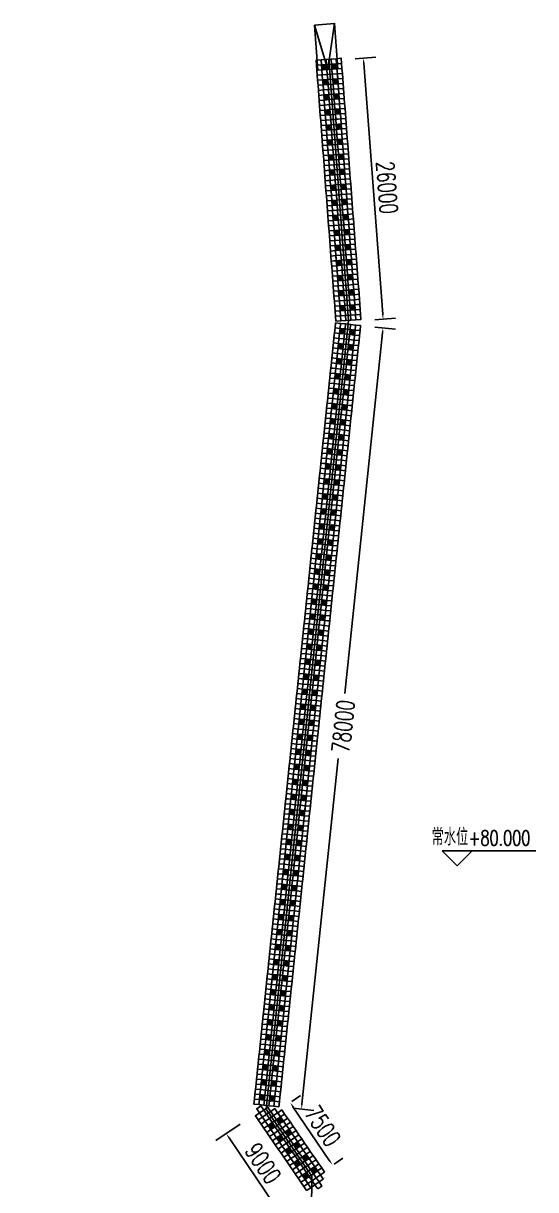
# Model space of a CAD drawing. Extents: x 833816 to 4746262, y -3629782 to -1973088.
# Drawn here: x 1753325 to 1804220, y -2171051 to -2055228 of the extents above; entities that cross this region are included whole.
import ezdxf

# ---------------------------------------------------------------- set-up
doc = ezdxf.new("R2010")
doc.units = 0
doc.header["$LTSCALE"] = 1000
doc.header["$MEASUREMENT"] = 0
doc.header["$PDMODE"] = 32
for name, color, linetype in [('DIM_ELEV', 3, 'Continuous'), ('L-TEXT文字标注', 7, 'Continuous'), ('PUB_TEXT', 7, 'Continuous'), ('W-bridge approach引桥', 4, 'Continuous'), ('W-FLOAT_BOWL浮筒', 253, 'Continuous'), ('W-STEEL_FRAME钢架', 3, 'Continuous')]:
    doc.layers.add(name, color=color, linetype=linetype)
doc.styles.add('_TCH_DIM', font='SIMPLEX', dxfattribs={"bigfont": 'GBCBIG'})
doc.styles.add('STANDARD_T3', font='simplex.shx', dxfattribs={"width": 0.7, "bigfont": 'gbcbig.shx'})
doc.dimstyles.new('W&&500', dxfattribs={"dimtxt": 1750, "dimasz": 500, "dimexe": 1250, "dimexo": 1500, "dimgap": 500, "dimtad": 1, "dimdec": 0, "dimzin": 0, "dimdsep": 46, "dimtxsty": 'STANDARD_T3', "dimcen": 0.09, "dimclrd": 1, "dimclre": 1, "dimclrt": 7, "dimazin": 2, "dimtfac": 1, "dimtdec": 0, "dimtix": 1, "dimtmove": 2, "dimatfit": 3, "dimfxl": 100, "dimtolj": 1, "dimtzin": 0, "dimarcsym": 0})

# ---------------------------------------------------------------- blocks, each defined once
blk = doc.blocks.new('浮筒')
at = {"layer": 'W-FLOAT_BOWL浮筒'}
blk.add_lwpolyline([(-230, -268), (268, -230), (230, 268), (-268, 230)], close=True, dxfattribs=at)
blk = doc.blocks.new('空格子')
at = {"layer": 'W-FLOAT_BOWL浮筒'}
h = blk.add_hatch(dxfattribs=at)
h.set_pattern_fill('ANSI31', color=256, scale=50)
h.set_pattern_definition([(45, (0, 0), (-56.127, 56.127), [])])
h.paths.add_polyline_path([(219, 263), (-280, 225), (-242, -274), (256, -236)])
blk.add_lwpolyline([(-242, -274), (256, -236), (219, 263), (-280, 225)], close=True, dxfattribs=at)
blk = doc.blocks.new('YQ1')
blk.add_lwpolyline([(-1000, 4000), (1000, 4000), (1000, -500), (-1000, -500)], close=True)
at = {"layer": 'W-bridge approach引桥'}
blk.add_lwpolyline([(-1000, 4000), (0, -500), (1000, 4019)], dxfattribs=at)
blk = doc.blocks.new('*D620')
at = {"color": 1, "lineweight": -2, "transparency": 16777216}
for p, q in [((1779986, -2162291), (1780868, -2161694)), ((1783754, -2168193), (1780113, -2162809)), ((1784187, -2168504), (1785069, -2167907))]:
    blk.add_line(p, q, dxfattribs=at)
at = {"color": 1, "transparency": 16777216}
for points in [[(1780182, -2162762), (1780044, -2162856), (1779833, -2162395)], [(1783823, -2168147), (1783685, -2168240), (1784034, -2168607)]]:
    blk.add_solid(points, dxfattribs=at)
at = {"layer": 'Defpoints', "color": 0, "transparency": 16777216}
for p in [(1779833, -2162395), (1778743, -2163131), (1782944, -2169344)]:
    blk.add_point(p, dxfattribs=at)
at = {"color": 7, "transparency": 16777216, "insert": (1783072, -2164731), "char_height": 1750, "attachment_point": 5, "rotation": 304.06778, "style": 'STANDARD_T3'}
blk.add_mtext('\\A1;7500', dxfattribs=at)
blk = doc.blocks.new('*D621')
at = {"color": 1, "lineweight": -2, "transparency": 16777216}
for p, q in [((1789006, -2085970), (1785261, -2121794)), ((1788244, -2085387), (1790301, -2085602)), ((1781001, -2162552), (1784587, -2128242)), ((1780135, -2162965), (1782192, -2163180))]:
    blk.add_line(p, q, dxfattribs=at)
at = {"color": 1, "transparency": 16777216}
for points in [[(1788923, -2085961), (1789089, -2085978), (1789058, -2085472)], [(1780918, -2162544), (1781084, -2162561), (1780949, -2163050)]]:
    blk.add_solid(points, dxfattribs=at)
at = {"layer": 'Defpoints', "color": 0, "transparency": 16777216}
for p in [(1786752, -2085231), (1789058, -2085472), (1778643, -2162809)]:
    blk.add_point(p, dxfattribs=at)
at = {"color": 7, "transparency": 16777216, "insert": (1785104, -2125036), "char_height": 1750, "attachment_point": 5, "rotation": 84.03262, "style": 'STANDARD_T3'}
blk.add_mtext('\\A1;78000', dxfattribs=at)
blk = doc.blocks.new('*D622')
at = {"color": 1, "lineweight": -2, "transparency": 16777216}
for p, q in [((1786292, -2058743), (1788349, -2058588)), ((1789027, -2084109), (1787140, -2059181)), ((1788254, -2084669), (1790311, -2084514))]:
    blk.add_line(p, q, dxfattribs=at)
at = {"color": 1, "transparency": 16777216}
for points in [[(1787224, -2059174), (1787057, -2059187), (1787103, -2058682)], [(1789110, -2084103), (1788944, -2084116), (1789065, -2084608)]]:
    blk.add_solid(points, dxfattribs=at)
at = {"layer": 'Defpoints', "color": 0, "transparency": 16777216}
for p in [(1784796, -2058857), (1787103, -2058682), (1786758, -2084783)]:
    blk.add_point(p, dxfattribs=at)
at = {"color": 7, "transparency": 16777216, "insert": (1789455, -2071541), "char_height": 1750, "attachment_point": 5, "rotation": 274.32759, "style": 'STANDARD_T3'}
blk.add_mtext('\\A1;26000', dxfattribs=at)
blk = doc.blocks.new('*D625')
at = {"color": 1, "lineweight": -2, "transparency": 16777216}
for p, q in [((1774869, -2164544), (1772449, -2166181)), ((1778246, -2172522), (1773764, -2165895)), ((1779911, -2171999), (1777490, -2173636))]:
    blk.add_line(p, q, dxfattribs=at)
at = {"color": 1, "transparency": 16777216}
for points in [[(1773833, -2165848), (1773695, -2165941), (1773484, -2165480)], [(1778315, -2172475), (1778177, -2172568), (1778526, -2172936)]]:
    blk.add_solid(points, dxfattribs=at)
at = {"layer": 'Defpoints', "color": 0, "transparency": 16777216}
for p in [(1776112, -2163704), (1773484, -2165480), (1781154, -2171159)]:
    blk.add_point(p, dxfattribs=at)
at = {"color": 7, "transparency": 16777216, "insert": (1777144, -2168438), "char_height": 1750, "attachment_point": 5, "rotation": 304.06778, "style": 'STANDARD_T3'}
blk.add_mtext('\\A1;9000', dxfattribs=at)
blk = doc.blocks.new('辅助定位中线')
at = {"layer": 'L-TEXT文字标注', "color": 1}
blk.add_lwpolyline([(16067, 266853), (18031, 240899), (9846, 162598), (14411, 155950), (13942, 107197), (10059, 103500), (10059, 65011), (-1006, 38443), (1015, 17508), (-14265, 6787)], dxfattribs=at)

msp = doc.modelspace()

# ---------------------------------------------------------------- linework, layer by layer
at = {"layer": 'DIM_ELEV'}
for p, q in [((1796419.8, -2138897.7), (1794919.8, -2137397.7)), ((1794919.8, -2137397.7), (1804219.8, -2137397.7)), ((1796419.8, -2138897.7), (1797919.8, -2137397.7))]:
    msp.add_line(p, q, dxfattribs=at)
at = {"layer": 'W-STEEL_FRAME钢架', "color": 3, "const_width": 1}
msp.add_lwpolyline([(1780287.2, -2217912.5), (1780747.1, -2170061.2), (1776145.9, -2163369.4), (1784365.4, -2084734.2), (1782409.8, -2058891.3), (1784903.9, -2058719.3), (1786875.3, -2084770.9), (1778727.1, -2162723.5), (1783248.1, -2169307.9), (1783032.6, -2192033.6)], dxfattribs=at)

# ---------------------------------------------------------------- block references
for name, p, rotation in [('YQ1', (1783539.3, -2059310.4), 4.327587688329664), ('空格子', (1783226.5, -2059577), 359.9999999993528), ('空格子', (1784223.7, -2059501.5), 359.9999999993528), ('空格子', (1783339.7, -2061072.7), 359.9999999993528), ('空格子', (1784336.8, -2060997.2), 359.9999999993528), ('空格子', (1783452.9, -2062568.4), 359.9999999993528), ('空格子', (1784450, -2062492.9), 359.9999999993528), ('空格子', (1783566.1, -2064064.1), 359.9999999993528), ('空格子', (1784563.2, -2063988.7), 359.9999999993528), ('空格子', (1783679.3, -2065559.9), 359.9999999993528), ('空格子', (1784676.4, -2065484.4), 359.9999999993528), ('空格子', (1783792.5, -2067055.6), 359.9999999993528), ('空格子', (1784789.6, -2066980.1), 359.9999999993528), ('空格子', (1783905.6, -2068551.3), 359.9999999993528), ('空格子', (1784902.8, -2068475.8), 359.9999999993528), ('空格子', (1785016, -2069971.6), 359.9999999993528), ('空格子', (1784018.8, -2070047), 359.9999999993528), ('空格子', (1784132, -2071542.7), 359.9999999993528), ('空格子', (1785129.2, -2071467.3), 359.9999999993528), ('空格子', (1784245.2, -2073038.5), 359.9999999993528), ('空格子', (1785242.4, -2072963), 359.9999999993528), ('空格子', (1784358.4, -2074534.2), 359.9999999993528), ('空格子', (1785355.5, -2074458.7), 359.9999999993528), ('空格子', (1784471.6, -2076029.9), 359.9999999993528), ('空格子', (1785468.7, -2075954.5), 359.9999999993528), ('空格子', (1784584.8, -2077525.6), 359.9999999993528), ('空格子', (1785581.9, -2077450.2), 359.9999999993528), ('空格子', (1784698, -2079021.4), 359.9999999993528), ('空格子', (1785695.1, -2078945.9), 359.9999999993528), ('空格子', (1785808.3, -2080441.6), 359.9999999993528), ('空格子', (1784811.1, -2080517.1), 359.9999999993528), ('空格子', (1784924.3, -2082012.8), 359.9999999993528), ('空格子', (1785921.5, -2081937.3), 359.9999999993528), ('空格子', (1785037.5, -2083508.5), 359.9999999993528), ('空格子', (1786034.7, -2083433.1), 359.9999999993528), ('空格子', (1785020.6, -2085799.7), 349.7055641616012), ('空格子', (1786015.1, -2085903.6), 349.7055641616012), ('空格子', (1784864.6, -2087291.6), 349.7055641616012), ('空格子', (1785859.2, -2087395.5), 349.7055641616012), ('空格子', (1784708.7, -2088783.4), 349.7055641616012), ('空格子', (1785703.3, -2088887.4), 349.7055641616012), ('空格子', (1784552.7, -2090275.3), 349.7055641616012), ('空格子', (1785547.3, -2090379.3), 349.7055641616012), ('空格子', (1784396.8, -2091767.2), 349.7055641616012), ('空格子', (1785391.4, -2091871.1), 349.7055641616012), ('空格子', (1784240.8, -2093259), 349.7055641616012), ('空格子', (1785235.4, -2093363), 349.7055641616012), ('空格子', (1784084.9, -2094750.9), 349.7055641616012), ('空格子', (1785079.5, -2094854.9), 349.7055641616012), ('空格子', (1783929, -2096242.8), 349.7055641616012), ('空格子', (1784923.5, -2096346.7), 349.7055641616012), ('空格子', (1783773, -2097734.7), 349.7055641616012), ('空格子', (1784767.6, -2097838.6), 349.7055641616012), ('空格子', (1783617.1, -2099226.5), 349.7055641616012), ('空格子', (1784611.6, -2099330.5), 349.7055641616012), ('空格子', (1783461.1, -2100718.4), 349.7055641616012), ('空格子', (1784455.7, -2100822.4), 349.7055641616012), ('空格子', (1783305.2, -2102210.3), 349.7055641616012), ('空格子', (1784299.8, -2102314.2), 349.7055641616012), ('空格子', (1783149.2, -2103702.1), 349.7055641616012), ('空格子', (1784143.8, -2103806.1), 349.7055641616012), ('空格子', (1782993.3, -2105194), 349.7055641616012), ('空格子', (1783987.9, -2105298), 349.7055641616012), ('空格子', (1782837.3, -2106685.9), 349.7055641616012), ('空格子', (1783831.9, -2106789.9), 349.7055641616012), ('空格子', (1782681.4, -2108177.8), 349.7055641616012), ('空格子', (1783676, -2108281.7), 349.7055641616012), ('空格子', (1782525.5, -2109669.6), 349.7055641616012), ('空格子', (1783520, -2109773.6), 349.7055641616012), ('空格子', (1782369.5, -2111161.5), 349.7055641616012), ('空格子', (1783364.1, -2111265.5), 349.7055641616012), ('空格子', (1782213.6, -2112653.4), 349.7055641616012), ('空格子', (1783208.2, -2112757.3), 349.7055641616012), ('空格子', (1782057.6, -2114145.2), 349.7055641616012), ('空格子', (1783052.2, -2114249.2), 349.7055641616012), ('空格子', (1781901.7, -2115637.1), 349.7055641616012), ('空格子', (1782896.3, -2115741.1), 349.7055641616012), ('空格子', (1781745.8, -2117129), 349.7055641616012), ('空格子', (1782740.4, -2117233), 349.7055641616012), ('空格子', (1781589.8, -2118620.9), 349.7055641616012), ('空格子', (1782584.4, -2118724.8), 349.7055641616012), ('空格子', (1781433.9, -2120112.7), 349.7055641616012), ('空格子', (1782428.5, -2120216.7), 349.7055641616012), ('空格子', (1781278, -2121604.6), 349.7055641616012), ('空格子', (1782272.6, -2121708.6), 349.7055641616012), ('空格子', (1781122.1, -2123096.5), 349.7055641616012), ('空格子', (1782116.6, -2123200.5), 349.7055641616012), ('空格子', (1780966.1, -2124588.4), 349.7055641616012), ('空格子', (1781960.7, -2124692.3), 349.7055641616012), ('空格子', (1780810.2, -2126080.2), 349.7055641616012), ('空格子', (1781804.8, -2126184.2), 349.7055641616012), ('空格子', (1780654.3, -2127572.1), 349.7055641616012), ('空格子', (1781648.8, -2127676.1), 349.7055641616012), ('空格子', (1780498.3, -2129064), 349.7055641616012), ('空格子', (1781492.9, -2129167.9), 349.7055641616012), ('空格子', (1780342.4, -2130555.9), 349.7055641616012), ('空格子', (1781337, -2130659.8), 349.7055641616012), ('空格子', (1780186.5, -2132047.7), 349.7055641616012), ('空格子', (1781181.1, -2132151.7), 349.7055641616012), ('空格子', (1780030.5, -2133539.6), 349.7055641616012), ('空格子', (1781025.1, -2133643.6), 349.7055641616012), ('空格子', (1779874.6, -2135031.5), 349.7055641616012), ('空格子', (1780869.2, -2135135.4), 349.7055641616012), ('空格子', (1779718.7, -2136523.3), 349.7055641616012), ('空格子', (1780713.3, -2136627.3), 349.7055641616012), ('空格子', (1779562.8, -2138015.2), 349.7055641616012), ('空格子', (1780557.3, -2138119.2), 349.7055641616012), ('空格子', (1779406.8, -2139507.1), 349.7055641616012), ('空格子', (1780401.4, -2139611.1), 349.7055641616012), ('空格子', (1779250.9, -2140999), 349.7055641616012), ('空格子', (1780245.5, -2141102.9), 349.7055641616012), ('空格子', (1779095, -2142490.8), 349.7055641616012), ('空格子', (1780089.6, -2142594.8), 349.7055641616012), ('空格子', (1778939, -2143982.7), 349.7055641616012), ('空格子', (1779933.6, -2144086.7), 349.7055641616012), ('空格子', (1778783.1, -2145474.6), 349.7055641616012), ('空格子', (1779777.7, -2145578.6), 349.7055641616012), ('空格子', (1778627.2, -2146966.5), 349.7055641616012), ('空格子', (1779621.8, -2147070.4), 349.7055641616012), ('空格子', (1778471.3, -2148458.3), 349.7055641616012), ('空格子', (1779465.8, -2148562.3), 349.7055641616012), ('空格子', (1778315.3, -2149950.2), 349.7055641616012), ('空格子', (1779309.9, -2150054.2), 349.7055641616012), ('空格子', (1778159.4, -2151442.1), 349.7055641616012), ('空格子', (1779154, -2151546), 349.7055641616012), ('空格子', (1778003.5, -2152934), 349.7055641616012), ('空格子', (1778998, -2153037.9), 349.7055641616012), ('空格子', (1777847.5, -2154425.8), 349.7055641616012), ('空格子', (1778842.1, -2154529.8), 349.7055641616012), ('空格子', (1777691.6, -2155917.7), 349.7055641616012), ('空格子', (1778686.2, -2156021.7), 349.7055641616012), ('空格子', (1777535.7, -2157409.6), 349.7055641616012), ('空格子', (1778530.2, -2157513.5), 349.7055641616012), ('空格子', (1777379.7, -2158901.4), 349.7055641616012), ('空格子', (1778374.3, -2159005.4), 349.7055641616012), ('空格子', (1777223.8, -2160393.3), 349.7055641616012), ('空格子', (1778218.4, -2160497.3), 349.7055641616012), ('空格子', (1777067.8, -2161885.2), 349.7055641616012), ('空格子', (1778062.4, -2161989.2), 349.7055641616012), ('空格子', (1777992.1, -2164723.1), 30.14712285020061), ('空格子', (1778816.4, -2164157.1), 30.14712285020061), ('空格子', (1778841.1, -2165959.7), 30.14712285020061), ('空格子', (1779665.5, -2165393.6), 30.14712285020061), ('空格子', (1779690.2, -2167196.2), 30.14712285020061), ('空格子', (1780514.6, -2166630.2), 30.14712285020061), ('空格子', (1780539.3, -2168432.8), 30.14712285020061), ('空格子', (1781363.6, -2167866.8), 30.14712285020061), ('空格子', (1781388.3, -2169669.4), 30.14712285020061), ('空格子', (1782212.7, -2169103.3), 30.14712285020061)]:
    msp.add_blockref(name, p, dxfattribs=dict(rotation=rotation))
at = {"layer": 'L-TEXT文字标注'}
msp.add_blockref('辅助定位中线', (1767589.9, -2325649.7), dxfattribs=at)
at = {"layer": 'W-FLOAT_BOWL浮筒'}
for p, rotation in [((1782678.4, -2059121.7), 359.9999999993528), ((1783177, -2059084), 359.9999999993528), ((1783675.5, -2059046.3), 359.9999999993528), ((1784174.1, -2059008.5), 359.9999999993528), ((1784672.7, -2058970.8), 359.9999999993528), ((1784710.4, -2059469.4), 359.9999999993528), ((1782716.1, -2059620.3), 359.9999999993528), ((1782753.8, -2060118.9), 359.9999999993528), ((1782791.6, -2060617.4), 359.9999999993528), ((1783252.4, -2060081.1), 359.9999999993528), ((1783290.1, -2060579.7), 359.9999999993528), ((1783751, -2060043.4), 359.9999999993528), ((1783788.7, -2060542), 359.9999999993528), ((1784249.6, -2060005.7), 359.9999999993528), ((1784287.3, -2060504.2), 359.9999999993528), ((1784748.1, -2059967.9), 359.9999999993528), ((1784785.9, -2060466.5), 359.9999999993528), ((1782829.3, -2061116), 359.9999999993528), ((1782867, -2061614.6), 359.9999999993528), ((1783365.6, -2061576.9), 359.9999999993528), ((1783864.2, -2061539.1), 359.9999999993528), ((1784362.7, -2061501.4), 359.9999999993528), ((1784823.6, -2060965.1), 359.9999999993528), ((1784861.3, -2061463.7), 359.9999999993528), ((1782904.8, -2062113.2), 359.9999999993528), ((1782942.5, -2062611.7), 359.9999999993528), ((1783403.3, -2062075.4), 359.9999999993528), ((1783478.8, -2063072.6), 359.9999999993528), ((1783901.9, -2062037.7), 359.9999999993528), ((1783977.4, -2063034.8), 359.9999999993528), ((1784400.5, -2062000), 359.9999999993528), ((1784475.9, -2062997.1), 359.9999999993528), ((1784899.1, -2061962.2), 359.9999999993528), ((1784936.8, -2062460.8), 359.9999999993528), ((1784974.5, -2062959.4), 359.9999999993528), ((1782980.2, -2063110.3), 359.9999999993528), ((1783017.9, -2063608.9), 359.9999999993528), ((1783055.7, -2064107.5), 359.9999999993528), ((1783516.5, -2063571.1), 359.9999999993528), ((1784015.1, -2063533.4), 359.9999999993528), ((1784513.7, -2063495.7), 359.9999999993528), ((1785012.2, -2063458), 359.9999999993528), ((1785050, -2063956.5), 359.9999999993528), ((1783093.4, -2064606), 359.9999999993528), ((1783131.1, -2065104.6), 359.9999999993528), ((1783592, -2064568.3), 359.9999999993528), ((1783629.7, -2065066.9), 359.9999999993528), ((1784090.6, -2064530.6), 359.9999999993528), ((1784128.3, -2065029.1), 359.9999999993528), ((1784589.1, -2064492.8), 359.9999999993528), ((1784626.9, -2064991.4), 359.9999999993528), ((1785087.7, -2064455.1), 359.9999999993528), ((1785125.4, -2064953.7), 359.9999999993528), ((1783168.9, -2065603.2), 359.9999999993528), ((1783206.6, -2066101.8), 359.9999999993528), ((1783705.2, -2066064), 359.9999999993528), ((1784203.7, -2066026.3), 359.9999999993528), ((1784241.5, -2066524.9), 359.9999999993528), ((1784702.3, -2065988.6), 359.9999999993528), ((1784740, -2066487.1), 359.9999999993528), ((1785163.2, -2065452.3), 359.9999999993528), ((1785200.9, -2065950.8), 359.9999999993528), ((1785238.6, -2066449.4), 359.9999999993528), ((1783244.3, -2066600.3), 359.9999999993528), ((1783282, -2067098.9), 359.9999999993528), ((1783319.8, -2067597.5), 359.9999999993528), ((1783742.9, -2066562.6), 359.9999999993528), ((1783818.4, -2067559.7), 359.9999999993528), ((1784316.9, -2067522), 359.9999999993528), ((1784815.5, -2067484.3), 359.9999999993528), ((1785276.3, -2066948), 359.9999999993528), ((1785314.1, -2067446.6), 359.9999999993528), ((1783357.5, -2068096), 359.9999999993528), ((1783395.2, -2068594.6), 359.9999999993528), ((1783856.1, -2068058.3), 359.9999999993528), ((1784354.7, -2068020.6), 359.9999999993528), ((1784853.2, -2067982.9), 359.9999999993528), ((1785351.8, -2067945.1), 359.9999999993528), ((1785389.5, -2068443.7), 359.9999999993528), ((1783433, -2069093.2), 359.9999999993528), ((1783470.7, -2069591.8), 359.9999999993528), ((1783931.5, -2069055.5), 359.9999999993528), ((1783969.3, -2069554), 359.9999999993528), ((1784430.1, -2069017.7), 359.9999999993528), ((1784467.8, -2069516.3), 359.9999999993528), ((1784928.7, -2068980), 359.9999999993528), ((1784966.4, -2069478.6), 359.9999999993528), ((1785427.3, -2068942.3), 359.9999999993528), ((1785465, -2069440.9), 359.9999999993528), ((1785502.7, -2069939.4), 359.9999999993528), ((1783508.4, -2070090.3), 359.9999999993528), ((1783546.2, -2070588.9), 359.9999999993528), ((1783583.9, -2071087.5), 359.9999999993528), ((1784044.7, -2070551.2), 359.9999999993528), ((1784082.5, -2071049.8), 359.9999999993528), ((1784543.3, -2070513.5), 359.9999999993528), ((1784581, -2071012), 359.9999999993528), ((1785041.9, -2070475.7), 359.9999999993528), ((1785079.6, -2070974.3), 359.9999999993528), ((1785540.5, -2070438), 359.9999999993528), ((1785578.2, -2070936.6), 359.9999999993528), ((1783621.6, -2071586.1), 359.9999999993528), ((1783659.3, -2072084.6), 359.9999999993528), ((1784157.9, -2072046.9), 359.9999999993528), ((1784656.5, -2072009.2), 359.9999999993528), ((1785155.1, -2071971.5), 359.9999999993528), ((1785615.9, -2071435.2), 359.9999999993528), ((1785653.6, -2071933.7), 359.9999999993528), ((1783697.1, -2072583.2), 359.9999999993528), ((1783734.8, -2073081.8), 359.9999999993528), ((1784195.6, -2072545.5), 359.9999999993528), ((1784694.2, -2072507.8), 359.9999999993528), ((1785192.8, -2072470), 359.9999999993528), ((1785268.3, -2073467.2), 359.9999999993528), ((1785691.4, -2072432.3), 359.9999999993528), ((1785729.1, -2072930.9), 359.9999999993528), ((1785766.8, -2073429.5), 359.9999999993528), ((1783772.5, -2073580.4), 359.9999999993528), ((1783810.3, -2074078.9), 359.9999999993528), ((1783848, -2074577.5), 359.9999999993528), ((1784271.1, -2073542.6), 359.9999999993528), ((1784308.8, -2074041.2), 359.9999999993528), ((1784769.7, -2073504.9), 359.9999999993528), ((1784807.4, -2074003.5), 359.9999999993528), ((1785306, -2073965.8), 359.9999999993528), ((1785804.6, -2073928), 359.9999999993528), ((1785842.3, -2074426.6), 359.9999999993528), ((1783885.7, -2075076.1), 359.9999999993528), ((1783923.5, -2075574.7), 359.9999999993528), ((1784384.3, -2075038.4), 359.9999999993528), ((1784422, -2075536.9), 359.9999999993528), ((1784882.9, -2075000.6), 359.9999999993528), ((1784920.6, -2075499.2), 359.9999999993528), ((1785381.4, -2074962.9), 359.9999999993528), ((1785419.2, -2075461.5), 359.9999999993528), ((1785880, -2074925.2), 359.9999999993528), ((1785917.7, -2075423.7), 359.9999999993528), ((1783961.2, -2076073.2), 359.9999999993528), ((1783998.9, -2076571.8), 359.9999999993528), ((1784497.5, -2076534.1), 359.9999999993528), ((1784996.1, -2076496.4), 359.9999999993528), ((1785494.6, -2076458.6), 359.9999999993528), ((1785532.4, -2076957.2), 359.9999999993528), ((1785955.5, -2075922.3), 359.9999999993528), ((1785993.2, -2076420.9), 359.9999999993528), ((1786030.9, -2076919.5), 359.9999999993528), ((1784036.6, -2077070.4), 359.9999999993528), ((1784074.4, -2077569), 359.9999999993528), ((1784112.1, -2078067.5), 359.9999999993528), ((1784535.2, -2077032.7), 359.9999999993528), ((1784610.7, -2078029.8), 359.9999999993528), ((1785033.8, -2076994.9), 359.9999999993528), ((1785109.2, -2077992.1), 359.9999999993528), ((1785607.8, -2077954.4), 359.9999999993528), ((1786068.7, -2077418), 359.9999999993528), ((1786106.4, -2077916.6), 359.9999999993528), ((1784149.8, -2078566.1), 359.9999999993528), ((1784187.6, -2079064.7), 359.9999999993528), ((1784648.4, -2078528.4), 359.9999999993528), ((1785147, -2078490.7), 359.9999999993528), ((1785645.6, -2078452.9), 359.9999999993528), ((1786144.1, -2078415.2), 359.9999999993528), ((1786181.9, -2078913.8), 359.9999999993528), ((1784225.3, -2079563.3), 359.9999999993528), ((1784263, -2080061.8), 359.9999999993528), ((1784723.9, -2079525.5), 359.9999999993528), ((1784761.6, -2080024.1), 359.9999999993528), ((1785222.4, -2079487.8), 359.9999999993528), ((1785260.2, -2079986.4), 359.9999999993528), ((1785721, -2079450.1), 359.9999999993528), ((1785758.7, -2079948.6), 359.9999999993528), ((1786219.6, -2079412.3), 359.9999999993528), ((1786257.3, -2079910.9), 359.9999999993528), ((1786295, -2080409.5), 359.9999999993528), ((1784300.7, -2080560.4), 359.9999999993528), ((1784338.5, -2081059), 359.9999999993528), ((1784376.2, -2081557.6), 359.9999999993528), ((1784837, -2081021.3), 359.9999999993528), ((1784874.8, -2081519.8), 359.9999999993528), ((1785335.6, -2080983.5), 359.9999999993528), ((1785373.4, -2081482.1), 359.9999999993528), ((1785834.2, -2080945.8), 359.9999999993528), ((1785871.9, -2081444.4), 359.9999999993528), ((1786332.8, -2080908.1), 359.9999999993528), ((1786370.5, -2081406.6), 359.9999999993528), ((1784413.9, -2082056.1), 359.9999999993528), ((1784451.7, -2082554.7), 359.9999999993528), ((1784950.2, -2082517), 359.9999999993528), ((1785448.8, -2082479.2), 359.9999999993528), ((1785947.4, -2082441.5), 359.9999999993528), ((1786408.2, -2081905.2), 359.9999999993528), ((1786446, -2082403.8), 359.9999999993528), ((1784489.4, -2083053.3), 359.9999999993528), ((1784527.1, -2083551.9), 359.9999999993528), ((1784988, -2083015.6), 359.9999999993528), ((1785486.5, -2082977.8), 359.9999999993528), ((1785985.1, -2082940.1), 359.9999999993528), ((1786483.7, -2082902.4), 359.9999999993528), ((1786521.4, -2083400.9), 359.9999999993528), ((1786559.1, -2083899.5), 359.9999999993528), ((1784564.9, -2084050.4), 359.9999999993528), ((1784602.6, -2084549), 359.9999999993528), ((1785063.4, -2084012.7), 359.9999999993528), ((1785101.2, -2084511.3), 359.9999999993528), ((1785562, -2083975), 359.9999999993528), ((1785599.7, -2084473.5), 359.9999999993528), ((1786060.6, -2083937.2), 359.9999999993528), ((1786098.3, -2084435.8), 359.9999999993528), ((1786596.9, -2084398.1), 359.9999999993528), ((1784458.6, -2086248.4), 349.7050315343245), ((1784510.6, -2085751.1), 349.7050315343245), ((1784562.6, -2085253.8), 349.7050315343245), ((1785059.9, -2085305.8), 349.7050315343245), ((1785557.2, -2085357.8), 349.7050315343245), ((1786054.5, -2085409.8), 349.7050315343245), ((1786499.8, -2085959), 349.7050315343245), ((1786551.8, -2085461.7), 349.7050315343245), ((1784354.7, -2087243), 349.7050315343245), ((1784406.7, -2086745.7), 349.7050315343245), ((1784904, -2086797.7), 349.7050315343245), ((1784955.9, -2086300.4), 349.7050315343245), ((1785401.2, -2086849.6), 349.7050315343245), ((1785453.2, -2086352.4), 349.7050315343245), ((1785898.5, -2086901.6), 349.7050315343245), ((1785950.5, -2086404.3), 349.7050315343245), ((1786395.8, -2086953.6), 349.7050315343245), ((1786447.8, -2086456.3), 349.7050315343245), ((1784250.7, -2088237.6), 349.7050315343245), ((1784302.7, -2087740.3), 349.7050315343245), ((1784748, -2088289.5), 349.7050315343245), ((1784800, -2087792.2), 349.7050315343245), ((1785245.3, -2088341.5), 349.7050315343245), ((1785297.3, -2087844.2), 349.7050315343245), ((1785742.6, -2088393.5), 349.7050315343245), ((1785794.6, -2087896.2), 349.7050315343245), ((1786239.9, -2088445.5), 349.7050315343245), ((1786291.9, -2087948.2), 349.7050315343245), ((1786343.8, -2087450.9), 349.7050315343245), ((1784094.8, -2089729.4), 349.7050315343245), ((1784146.8, -2089232.1), 349.7050315343245), ((1784198.7, -2088734.8), 349.7050315343245), ((1784644.1, -2089284.1), 349.7050315343245), ((1785141.3, -2089336.1), 349.7050315343245), ((1785638.6, -2089388.1), 349.7050315343245), ((1786135.9, -2089440.1), 349.7050315343245), ((1786187.9, -2088942.8), 349.7050315343245), ((1783990.8, -2090724), 349.7050315343245), ((1784042.8, -2090226.7), 349.7050315343245), ((1784488.1, -2090776), 349.7050315343245), ((1784592.1, -2089781.4), 349.7050315343245), ((1784985.4, -2090828), 349.7050315343245), ((1785089.4, -2089833.4), 349.7050315343245), ((1785482.7, -2090879.9), 349.7050315343245), ((1785586.7, -2089885.4), 349.7050315343245), ((1786032, -2090434.6), 349.7050315343245), ((1786083.9, -2089937.4), 349.7050315343245), ((1783886.9, -2091718.6), 349.7050315343245), ((1783938.8, -2091221.3), 349.7050315343245), ((1784436.1, -2091273.3), 349.7050315343245), ((1784933.4, -2091325.3), 349.7050315343245), ((1785430.7, -2091377.2), 349.7050315343245), ((1785876, -2091926.5), 349.7050315343245), ((1785928, -2091429.2), 349.7050315343245), ((1785980, -2090931.9), 349.7050315343245), ((1783730.9, -2093210.5), 349.7050315343245), ((1783782.9, -2092713.2), 349.7050315343245), ((1783834.9, -2092215.9), 349.7050315343245), ((1784280.2, -2092765.1), 349.7050315343245), ((1784332.2, -2092267.9), 349.7050315343245), ((1784777.5, -2092817.1), 349.7050315343245), ((1784829.5, -2092319.8), 349.7050315343245), ((1785274.8, -2092869.1), 349.7050315343245), ((1785326.7, -2092371.8), 349.7050315343245), ((1785772.1, -2092921.1), 349.7050315343245), ((1785824, -2092423.8), 349.7050315343245), ((1783627, -2094205), 349.7050315343245), ((1783678.9, -2093707.8), 349.7050315343245), ((1784124.2, -2094257), 349.7050315343245), ((1784176.2, -2093759.7), 349.7050315343245), ((1784621.5, -2094309), 349.7050315343245), ((1784673.5, -2093811.7), 349.7050315343245), ((1785118.8, -2094361), 349.7050315343245), ((1785170.8, -2093863.7), 349.7050315343245), ((1785668.1, -2093915.7), 349.7050315343245), ((1785720.1, -2093418.4), 349.7050315343245), ((1783523, -2095199.6), 349.7050315343245), ((1783575, -2094702.3), 349.7050315343245), ((1784020.3, -2095251.6), 349.7050315343245), ((1784517.6, -2095303.6), 349.7050315343245), ((1785014.9, -2095355.6), 349.7050315343245), ((1785512.2, -2095407.5), 349.7050315343245), ((1785564.1, -2094910.3), 349.7050315343245), ((1785616.1, -2094413), 349.7050315343245), ((1783367, -2096691.5), 349.7050315343245), ((1783419, -2096194.2), 349.7050315343245), ((1783471, -2095696.9), 349.7050315343245), ((1783968.3, -2095748.9), 349.7050315343245), ((1784465.6, -2095800.9), 349.7050315343245), ((1784962.9, -2095852.9), 349.7050315343245), ((1785408.2, -2096402.1), 349.7050315343245), ((1785460.2, -2095904.8), 349.7050315343245), ((1783263.1, -2097686.1), 349.7050315343245), ((1783315.1, -2097188.8), 349.7050315343245), ((1783812.4, -2097240.8), 349.7050315343245), ((1783864.3, -2096743.5), 349.7050315343245), ((1784309.6, -2097292.7), 349.7050315343245), ((1784361.6, -2096795.5), 349.7050315343245), ((1784806.9, -2097344.7), 349.7050315343245), ((1784858.9, -2096847.4), 349.7050315343245), ((1785304.2, -2097396.7), 349.7050315343245), ((1785356.2, -2096899.4), 349.7050315343245), ((1783159.1, -2098680.7), 349.7050315343245), ((1783211.1, -2098183.4), 349.7050315343245), ((1783656.4, -2098732.6), 349.7050315343245), ((1783708.4, -2098235.3), 349.7050315343245), ((1784153.7, -2098784.6), 349.7050315343245), ((1784205.7, -2098287.3), 349.7050315343245), ((1784651, -2098836.6), 349.7050315343245), ((1784703, -2098339.3), 349.7050315343245), ((1785148.3, -2098888.6), 349.7050315343245), ((1785200.3, -2098391.3), 349.7050315343245), ((1785252.2, -2097894), 349.7050315343245), ((1783003.2, -2100172.5), 349.7050315343245), ((1783055.2, -2099675.2), 349.7050315343245), ((1783107.1, -2099177.9), 349.7050315343245), ((1783552.4, -2099727.2), 349.7050315343245), ((1784049.7, -2099779.2), 349.7050315343245), ((1784547, -2099831.2), 349.7050315343245), ((1785044.3, -2099883.2), 349.7050315343245), ((1785096.3, -2099385.9), 349.7050315343245), ((1782899.2, -2101167.1), 349.7050315343245), ((1782951.2, -2100669.8), 349.7050315343245), ((1783396.5, -2101219.1), 349.7050315343245), ((1783500.5, -2100224.5), 349.7050315343245), ((1783893.8, -2101271.1), 349.7050315343245), ((1783997.8, -2100276.5), 349.7050315343245), ((1784391.1, -2101323.1), 349.7050315343245), ((1784495, -2100328.5), 349.7050315343245), ((1784940.4, -2100877.7), 349.7050315343245), ((1784992.3, -2100380.5), 349.7050315343245), ((1782795.3, -2102161.7), 349.7050315343245), ((1782847.2, -2101664.4), 349.7050315343245), ((1783344.5, -2101716.4), 349.7050315343245), ((1783841.8, -2101768.4), 349.7050315343245), ((1784339.1, -2101820.3), 349.7050315343245), ((1784784.4, -2102369.6), 349.7050315343245), ((1784836.4, -2101872.3), 349.7050315343245), ((1784888.4, -2101375), 349.7050315343245), ((1782639.3, -2103653.6), 349.7050315343245), ((1782691.3, -2103156.3), 349.7050315343245), ((1782743.3, -2102659), 349.7050315343245), ((1783188.6, -2103208.3), 349.7050315343245), ((1783240.6, -2102711), 349.7050315343245), ((1783685.9, -2103260.2), 349.7050315343245), ((1783737.9, -2102762.9), 349.7050315343245), ((1784183.2, -2103312.2), 349.7050315343245), ((1784235.1, -2102814.9), 349.7050315343245), ((1784680.5, -2103364.2), 349.7050315343245), ((1784732.4, -2102866.9), 349.7050315343245), ((1782535.3, -2104648.1), 349.7050315343245), ((1782587.3, -2104150.9), 349.7050315343245), ((1783032.6, -2104700.1), 349.7050315343245), ((1783084.6, -2104202.8), 349.7050315343245), ((1783529.9, -2104752.1), 349.7050315343245), ((1783581.9, -2104254.8), 349.7050315343245), ((1784027.2, -2104804.1), 349.7050315343245), ((1784079.2, -2104306.8), 349.7050315343245), ((1784576.5, -2104358.8), 349.7050315343245), ((1784628.5, -2103861.5), 349.7050315343245), ((1782431.4, -2105642.7), 349.7050315343245), ((1782483.4, -2105145.4), 349.7050315343245), ((1782928.7, -2105694.7), 349.7050315343245), ((1783426, -2105746.7), 349.7050315343245), ((1783923.3, -2105798.7), 349.7050315343245), ((1784420.5, -2105850.7), 349.7050315343245), ((1784472.5, -2105353.4), 349.7050315343245), ((1784524.5, -2104856.1), 349.7050315343245), ((1782327.4, -2106637.3), 349.7050315343245), ((1782379.4, -2106140), 349.7050315343245), ((1782876.7, -2106192), 349.7050315343245), ((1783374, -2106244), 349.7050315343245), ((1783871.3, -2106296), 349.7050315343245), ((1784316.6, -2106845.2), 349.7050315343245), ((1784368.6, -2106347.9), 349.7050315343245), ((1782171.5, -2108129.2), 349.7050315343245), ((1782223.5, -2107631.9), 349.7050315343245), ((1782275.4, -2107134.6), 349.7050315343245), ((1782720.8, -2107683.9), 349.7050315343245), ((1782772.7, -2107186.6), 349.7050315343245), ((1783218, -2107735.8), 349.7050315343245), ((1783270, -2107238.6), 349.7050315343245), ((1783715.3, -2107787.8), 349.7050315343245), ((1783767.3, -2107290.5), 349.7050315343245), ((1784212.6, -2107839.8), 349.7050315343245), ((1784264.6, -2107342.5), 349.7050315343245), ((1782067.5, -2109123.8), 349.7050315343245), ((1782119.5, -2108626.5), 349.7050315343245), ((1782564.8, -2109175.7), 349.7050315343245), ((1782616.8, -2108678.4), 349.7050315343245), ((1783062.1, -2109227.7), 349.7050315343245), ((1783114.1, -2108730.4), 349.7050315343245), ((1783559.4, -2109279.7), 349.7050315343245), ((1783611.4, -2108782.4), 349.7050315343245), ((1784056.7, -2109331.7), 349.7050315343245), ((1784108.7, -2108834.4), 349.7050315343245), ((1784160.6, -2108337.1), 349.7050315343245), ((1781963.6, -2110118.3), 349.7050315343245), ((1782015.5, -2109621.1), 349.7050315343245), ((1782460.8, -2110170.3), 349.7050315343245), ((1782958.1, -2110222.3), 349.7050315343245), ((1783455.4, -2110274.3), 349.7050315343245), ((1783952.7, -2110326.3), 349.7050315343245), ((1784004.7, -2109829), 349.7050315343245), ((1781807.6, -2111610.2), 349.7050315343245), ((1781859.6, -2111112.9), 349.7050315343245), ((1781911.6, -2110615.6), 349.7050315343245), ((1782304.9, -2111662.2), 349.7050315343245), ((1782408.9, -2110667.6), 349.7050315343245), ((1782802.2, -2111714.2), 349.7050315343245), ((1782906.2, -2110719.6), 349.7050315343245), ((1783299.5, -2111766.2), 349.7050315343245), ((1783403.4, -2110771.6), 349.7050315343245), ((1783848.8, -2111320.8), 349.7050315343245), ((1783900.7, -2110823.6), 349.7050315343245), ((1781703.6, -2112604.8), 349.7050315343245), ((1781755.6, -2112107.5), 349.7050315343245), ((1782252.9, -2112159.5), 349.7050315343245), ((1782750.2, -2112211.5), 349.7050315343245), ((1783247.5, -2112263.4), 349.7050315343245), ((1783692.8, -2112812.7), 349.7050315343245), ((1783744.8, -2112315.4), 349.7050315343245), ((1783796.8, -2111818.1), 349.7050315343245), ((1781599.7, -2113599.4), 349.7050315343245), ((1781651.7, -2113102.1), 349.7050315343245), ((1782097, -2113651.4), 349.7050315343245), ((1782149, -2113154.1), 349.7050315343245), ((1782594.3, -2113703.3), 349.7050315343245), ((1782646.3, -2113206), 349.7050315343245), ((1783091.6, -2113755.3), 349.7050315343245), ((1783143.5, -2113258), 349.7050315343245), ((1783588.8, -2113807.3), 349.7050315343245), ((1783640.8, -2113310), 349.7050315343245), ((1781443.7, -2115091.2), 349.7050315343245), ((1781495.7, -2114594), 349.7050315343245), ((1781547.7, -2114096.7), 349.7050315343245), ((1781941, -2115143.2), 349.7050315343245), ((1781993, -2114645.9), 349.7050315343245), ((1782438.3, -2115195.2), 349.7050315343245), ((1782490.3, -2114697.9), 349.7050315343245), ((1782987.6, -2114749.9), 349.7050315343245), ((1783484.9, -2114801.9), 349.7050315343245), ((1783536.9, -2114304.6), 349.7050315343245), ((1781339.8, -2116085.8), 349.7050315343245), ((1781391.8, -2115588.5), 349.7050315343245), ((1781837.1, -2116137.8), 349.7050315343245), ((1782334.4, -2116189.8), 349.7050315343245), ((1782831.7, -2116241.8), 349.7050315343245), ((1782935.6, -2115247.2), 349.7050315343245), ((1783328.9, -2116293.8), 349.7050315343245), ((1783380.9, -2115796.5), 349.7050315343245), ((1783432.9, -2115299.2), 349.7050315343245), ((1781235.8, -2117080.4), 349.7050315343245), ((1781287.8, -2116583.1), 349.7050315343245), ((1781785.1, -2116635.1), 349.7050315343245), ((1782282.4, -2116687.1), 349.7050315343245), ((1782779.7, -2116739.1), 349.7050315343245), ((1783225, -2117288.3), 349.7050315343245), ((1783277, -2116791), 349.7050315343245), ((1781079.9, -2118572.3), 349.7050315343245), ((1781131.9, -2118075), 349.7050315343245), ((1781183.8, -2117577.7), 349.7050315343245), ((1781629.2, -2118127), 349.7050315343245), ((1781681.2, -2117629.7), 349.7050315343245), ((1782126.5, -2118179), 349.7050315343245), ((1782178.4, -2117681.7), 349.7050315343245), ((1782623.8, -2118230.9), 349.7050315343245), ((1782675.7, -2117733.6), 349.7050315343245), ((1783121, -2118282.9), 349.7050315343245), ((1783173, -2117785.6), 349.7050315343245), ((1780975.9, -2119566.9), 349.7050315343245), ((1781027.9, -2119069.6), 349.7050315343245), ((1781473.3, -2119618.8), 349.7050315343245), ((1781525.2, -2119121.6), 349.7050315343245), ((1781970.6, -2119670.8), 349.7050315343245), ((1782022.5, -2119173.5), 349.7050315343245), ((1782467.8, -2119722.8), 349.7050315343245), ((1782519.8, -2119225.5), 349.7050315343245), ((1782965.1, -2119774.8), 349.7050315343245), ((1783017.1, -2119277.5), 349.7050315343245), ((1783069, -2118780.2), 349.7050315343245), ((1780872, -2120561.4), 349.7050315343245), ((1780923.9, -2120064.2), 349.7050315343245), ((1781369.3, -2120613.4), 349.7050315343245), ((1781866.6, -2120665.4), 349.7050315343245), ((1782363.9, -2120717.4), 349.7050315343245), ((1782861.1, -2120769.4), 349.7050315343245), ((1782913.1, -2120272.1), 349.7050315343245), ((1780716, -2122053.3), 349.7050315343245), ((1780768, -2121556), 349.7050315343245), ((1780820, -2121058.7), 349.7050315343245), ((1781213.4, -2122105.3), 349.7050315343245), ((1781317.3, -2121110.7), 349.7050315343245), ((1781710.7, -2122157.3), 349.7050315343245), ((1781814.6, -2121162.7), 349.7050315343245), ((1782311.9, -2121214.7), 349.7050315343245), ((1782757.2, -2121764), 349.7050315343245), ((1782809.1, -2121266.7), 349.7050315343245), ((1780612, -2123047.9), 349.7050315343245), ((1780664, -2122550.6), 349.7050315343245), ((1781161.4, -2122602.6), 349.7050315343245), ((1781658.7, -2122654.6), 349.7050315343245), ((1782156, -2122706.6), 349.7050315343245), ((1782207.9, -2122209.3), 349.7050315343245), ((1782601.2, -2123255.8), 349.7050315343245), ((1782653.2, -2122758.5), 349.7050315343245), ((1782705.2, -2122261.2), 349.7050315343245), ((1780508.1, -2124042.5), 349.7050315343245), ((1780560.1, -2123545.2), 349.7050315343245), ((1781005.5, -2124094.5), 349.7050315343245), ((1781057.4, -2123597.2), 349.7050315343245), ((1781502.8, -2124146.4), 349.7050315343245), ((1781554.7, -2123649.2), 349.7050315343245), ((1782000.1, -2124198.4), 349.7050315343245), ((1782052, -2123701.1), 349.7050315343245), ((1782497.2, -2124250.4), 349.7050315343245), ((1782549.2, -2123753.1), 349.7050315343245), ((1780352.1, -2125534.4), 349.7050315343245), ((1780404.1, -2125037.1), 349.7050315343245), ((1780456.1, -2124539.8), 349.7050315343245), ((1780849.5, -2125586.3), 349.7050315343245), ((1780901.5, -2125089), 349.7050315343245), ((1781346.8, -2125638.3), 349.7050315343245), ((1781398.8, -2125141), 349.7050315343245), ((1781896.1, -2125193), 349.7050315343245), ((1782393.3, -2125245), 349.7050315343245), ((1782445.3, -2124747.7), 349.7050315343245), ((1780248.2, -2126528.9), 349.7050315343245), ((1780300.2, -2126031.6), 349.7050315343245), ((1780745.6, -2126580.9), 349.7050315343245), ((1781242.9, -2126632.9), 349.7050315343245), ((1781740.2, -2126684.9), 349.7050315343245), ((1781844.1, -2125690.3), 349.7050315343245), ((1782237.3, -2126736.9), 349.7050315343245), ((1782289.3, -2126239.6), 349.7050315343245), ((1782341.3, -2125742.3), 349.7050315343245), ((1780144.2, -2127523.5), 349.7050315343245), ((1780196.2, -2127026.2), 349.7050315343245), ((1780693.6, -2127078.2), 349.7050315343245), ((1781190.9, -2127130.2), 349.7050315343245), ((1781688.2, -2127182.2), 349.7050315343245), ((1782133.4, -2127731.4), 349.7050315343245), ((1782185.4, -2127234.1), 349.7050315343245), ((1779988.3, -2129015.4), 349.7050315343245), ((1780040.3, -2128518.1), 349.7050315343245), ((1780092.2, -2128020.8), 349.7050315343245), ((1780537.7, -2128570.1), 349.7050315343245), ((1780589.7, -2128072.8), 349.7050315343245), ((1781035, -2128622.1), 349.7050315343245), ((1781086.9, -2128124.8), 349.7050315343245), ((1781532.3, -2128674), 349.7050315343245), ((1781584.2, -2128176.8), 349.7050315343245), ((1782029.4, -2128726), 349.7050315343245), ((1782081.4, -2128228.7), 349.7050315343245), ((1779884.3, -2130010), 349.7050315343245), ((1779936.3, -2129512.7), 349.7050315343245), ((1780381.8, -2130062), 349.7050315343245), ((1780433.7, -2129564.7), 349.7050315343245), ((1780879, -2130113.9), 349.7050315343245), ((1780931, -2129616.6), 349.7050315343245), ((1781376.3, -2130165.9), 349.7050315343245), ((1781428.3, -2129668.6), 349.7050315343245), ((1781873.5, -2130217.9), 349.7050315343245), ((1781925.5, -2129720.6), 349.7050315343245), ((1781977.4, -2129223.3), 349.7050315343245), ((1779780.3, -2131004.5), 349.7050315343245), ((1779832.3, -2130507.3), 349.7050315343245), ((1780277.8, -2131056.5), 349.7050315343245), ((1780775.1, -2131108.5), 349.7050315343245), ((1781272.4, -2131160.5), 349.7050315343245), ((1781769.5, -2131212.5), 349.7050315343245), ((1781821.5, -2130715.2), 349.7050315343245), ((1779624.4, -2132496.4), 349.7050315343245), ((1779676.4, -2131999.1), 349.7050315343245), ((1779728.4, -2131501.8), 349.7050315343245), ((1780121.9, -2132548.4), 349.7050315343245), ((1780225.8, -2131553.8), 349.7050315343245), ((1780619.2, -2132600.4), 349.7050315343245), ((1780723.1, -2131605.8), 349.7050315343245), ((1781220.4, -2131657.8), 349.7050315343245), ((1781665.5, -2132207.1), 349.7050315343245), ((1781717.5, -2131709.8), 349.7050315343245), ((1779520.4, -2133491), 349.7050315343245), ((1779572.4, -2132993.7), 349.7050315343245), ((1780069.9, -2133045.7), 349.7050315343245), ((1780567.2, -2133097.7), 349.7050315343245), ((1781064.5, -2133149.7), 349.7050315343245), ((1781116.4, -2132652.4), 349.7050315343245), ((1781509.6, -2133698.9), 349.7050315343245), ((1781561.6, -2133201.6), 349.7050315343245), ((1781613.6, -2132704.3), 349.7050315343245), ((1779416.5, -2134485.6), 349.7050315343245), ((1779468.5, -2133988.3), 349.7050315343245), ((1779914, -2134537.6), 349.7050315343245), ((1779965.9, -2134040.3), 349.7050315343245), ((1780411.3, -2134589.6), 349.7050315343245), ((1780463.2, -2134092.3), 349.7050315343245), ((1780908.5, -2134641.5), 349.7050315343245), ((1780960.5, -2134144.3), 349.7050315343245), ((1781405.6, -2134693.5), 349.7050315343245), ((1781457.6, -2134196.2), 349.7050315343245), ((1779260.5, -2135977.5), 349.7050315343245), ((1779312.5, -2135480.2), 349.7050315343245), ((1779364.5, -2134982.9), 349.7050315343245), ((1779758, -2136029.5), 349.7050315343245), ((1779810, -2135532.2), 349.7050315343245), ((1780255.3, -2136081.4), 349.7050315343245), ((1780307.3, -2135584.1), 349.7050315343245), ((1780804.6, -2135636.1), 349.7050315343245), ((1781301.7, -2135688.1), 349.7050315343245), ((1781353.7, -2135190.8), 349.7050315343245), ((1779156.6, -2136972), 349.7050315343245), ((1779208.6, -2136474.7), 349.7050315343245), ((1779654.1, -2137024), 349.7050315343245), ((1780151.4, -2137076), 349.7050315343245), ((1780648.7, -2137128), 349.7050315343245), ((1780752.6, -2136133.4), 349.7050315343245), ((1781145.7, -2137180), 349.7050315343245), ((1781197.7, -2136682.7), 349.7050315343245), ((1781249.7, -2136185.4), 349.7050315343245), ((1779052.6, -2137966.6), 349.7050315343245), ((1779104.6, -2137469.3), 349.7050315343245), ((1779602.1, -2137521.3), 349.7050315343245), ((1780099.4, -2137573.3), 349.7050315343245), ((1780596.7, -2137625.3), 349.7050315343245), ((1781041.8, -2138174.5), 349.7050315343245), ((1781093.8, -2137677.3), 349.7050315343245), ((1778896.7, -2139458.5), 349.7050315343245), ((1778948.6, -2138961.2), 349.7050315343245), ((1779000.6, -2138463.9), 349.7050315343245), ((1779446.2, -2139013.2), 349.7050315343245), ((1779498.1, -2138515.9), 349.7050315343245), ((1779943.5, -2139065.2), 349.7050315343245), ((1779995.4, -2138567.9), 349.7050315343245), ((1780440.8, -2139117.2), 349.7050315343245), ((1780492.7, -2138619.9), 349.7050315343245), ((1780937.8, -2139169.1), 349.7050315343245), ((1780989.8, -2138671.8), 349.7050315343245), ((1778792.7, -2140453.1), 349.7050315343245), ((1778844.7, -2139955.8), 349.7050315343245), ((1779290.2, -2140505.1), 349.7050315343245), ((1779342.2, -2140007.8), 349.7050315343245), ((1779787.5, -2140557.1), 349.7050315343245), ((1779839.5, -2140059.8), 349.7050315343245), ((1780284.8, -2140609), 349.7050315343245), ((1780336.8, -2140111.7), 349.7050315343245), ((1780781.9, -2140661), 349.7050315343245), ((1780833.9, -2140163.7), 349.7050315343245), ((1780885.8, -2139666.4), 349.7050315343245), ((1778688.7, -2141447.7), 349.7050315343245), ((1778740.7, -2140950.4), 349.7050315343245), ((1779186.3, -2141499.7), 349.7050315343245), ((1779683.6, -2141551.6), 349.7050315343245), ((1780180.9, -2141603.6), 349.7050315343245), ((1780677.9, -2141655.6), 349.7050315343245), ((1780729.9, -2141158.3), 349.7050315343245), ((1778532.8, -2142939.5), 349.7050315343245), ((1778584.8, -2142442.2), 349.7050315343245), ((1778636.8, -2141944.9), 349.7050315343245), ((1779030.4, -2142991.5), 349.7050315343245), ((1779134.3, -2141996.9), 349.7050315343245), ((1779631.6, -2142048.9), 349.7050315343245), ((1780128.9, -2142100.9), 349.7050315343245), ((1780573.9, -2142650.2), 349.7050315343245), ((1780625.9, -2142152.9), 349.7050315343245), ((1778428.8, -2143934.1), 349.7050315343245), ((1778480.8, -2143436.8), 349.7050315343245), ((1778978.4, -2143488.8), 349.7050315343245), ((1779475.7, -2143540.8), 349.7050315343245), ((1779527.6, -2143043.5), 349.7050315343245), ((1779973, -2143592.8), 349.7050315343245), ((1780024.9, -2143095.5), 349.7050315343245), ((1780418, -2144142), 349.7050315343245), ((1780470, -2143644.7), 349.7050315343245), ((1780522, -2143147.4), 349.7050315343245), ((1778324.9, -2144928.7), 349.7050315343245), ((1778376.9, -2144431.4), 349.7050315343245), ((1778822.5, -2144980.7), 349.7050315343245), ((1778874.4, -2144483.4), 349.7050315343245), ((1779319.7, -2145032.7), 349.7050315343245), ((1779371.7, -2144535.4), 349.7050315343245), ((1779817, -2145084.7), 349.7050315343245), ((1779869, -2144587.4), 349.7050315343245), ((1780314, -2145136.6), 349.7050315343245), ((1780366, -2144639.3), 349.7050315343245), ((1778168.9, -2146420.6), 349.7050315343245), ((1778220.9, -2145923.3), 349.7050315343245), ((1778272.9, -2145426), 349.7050315343245), ((1778666.5, -2146472.6), 349.7050315343245), ((1778718.5, -2145975.3), 349.7050315343245), ((1779215.8, -2146027.3), 349.7050315343245), ((1779713.1, -2146079.2), 349.7050315343245), ((1780210.1, -2146131.2), 349.7050315343245), ((1780262.1, -2145633.9), 349.7050315343245), ((1778065, -2147415.1), 349.7050315343245), ((1778117, -2146917.8), 349.7050315343245), ((1778562.6, -2147467.1), 349.7050315343245), ((1779059.9, -2147519.1), 349.7050315343245), ((1779163.8, -2146524.5), 349.7050315343245), ((1779557.1, -2147571.1), 349.7050315343245), ((1779661.1, -2146576.5), 349.7050315343245), ((1780054.1, -2147623.1), 349.7050315343245), ((1780106.1, -2147125.8), 349.7050315343245), ((1780158.1, -2146628.5), 349.7050315343245), ((1777961, -2148409.7), 349.7050315343245), ((1778013, -2147912.4), 349.7050315343245), ((1778510.6, -2147964.4), 349.7050315343245), ((1779007.9, -2148016.4), 349.7050315343245), ((1779505.2, -2148068.4), 349.7050315343245), ((1779950.2, -2148617.6), 349.7050315343245), ((1780002.2, -2148120.4), 349.7050315343245), ((1777805.1, -2149901.6), 349.7050315343245), ((1777857, -2149404.3), 349.7050315343245), ((1777909, -2148907), 349.7050315343245), ((1778354.7, -2149456.3), 349.7050315343245), ((1778406.6, -2148959), 349.7050315343245), ((1778852, -2149508.3), 349.7050315343245), ((1778903.9, -2149011), 349.7050315343245), ((1779349.3, -2149560.3), 349.7050315343245), ((1779401.2, -2149063), 349.7050315343245), ((1779846.2, -2149612.2), 349.7050315343245), ((1779898.2, -2149114.9), 349.7050315343245), ((1777701.1, -2150896.2), 349.7050315343245), ((1777753.1, -2150398.9), 349.7050315343245), ((1778198.7, -2150948.2), 349.7050315343245), ((1778250.7, -2150450.9), 349.7050315343245), ((1778696, -2151000.2), 349.7050315343245), ((1778748, -2150502.9), 349.7050315343245), ((1779193.3, -2151052.1), 349.7050315343245), ((1779245.3, -2150554.9), 349.7050315343245), ((1779690.3, -2151104.1), 349.7050315343245), ((1779742.2, -2150606.8), 349.7050315343245), ((1779794.2, -2150109.5), 349.7050315343245), ((1777597.1, -2151890.8), 349.7050315343245), ((1777649.1, -2151393.5), 349.7050315343245), ((1778094.8, -2151942.8), 349.7050315343245), ((1778592.1, -2151994.7), 349.7050315343245), ((1779089.4, -2152046.7), 349.7050315343245), ((1779586.3, -2152098.7), 349.7050315343245), ((1779638.3, -2151601.4), 349.7050315343245), ((1777441.2, -2153382.6), 349.7050315343245), ((1777493.2, -2152885.3), 349.7050315343245), ((1777545.2, -2152388), 349.7050315343245), ((1777938.8, -2153434.6), 349.7050315343245), ((1778042.8, -2152440.1), 349.7050315343245), ((1778540.1, -2152492), 349.7050315343245), ((1779037.4, -2152544), 349.7050315343245), ((1779482.3, -2153093.3), 349.7050315343245), ((1779534.3, -2152596), 349.7050315343245), ((1777337.2, -2154377.2), 349.7050315343245), ((1777389.2, -2153879.9), 349.7050315343245), ((1777886.9, -2153931.9), 349.7050315343245), ((1778384.2, -2153983.9), 349.7050315343245), ((1778436.1, -2153486.6), 349.7050315343245), ((1778881.5, -2154035.9), 349.7050315343245), ((1778933.4, -2153538.6), 349.7050315343245), ((1779326.4, -2154585.1), 349.7050315343245), ((1779378.4, -2154087.8), 349.7050315343245), ((1779430.4, -2153590.6), 349.7050315343245), ((1777233.3, -2155371.8), 349.7050315343245), ((1777285.3, -2154874.5), 349.7050315343245), ((1777731, -2155423.8), 349.7050315343245), ((1777782.9, -2154926.5), 349.7050315343245), ((1778228.2, -2155475.8), 349.7050315343245), ((1778280.2, -2154978.5), 349.7050315343245), ((1778725.5, -2155527.8), 349.7050315343245), ((1778777.5, -2155030.5), 349.7050315343245), ((1779222.4, -2155579.7), 349.7050315343245), ((1779274.4, -2155082.4), 349.7050315343245), ((1777077.3, -2156863.7), 349.7050315343245), ((1777129.3, -2156366.4), 349.7050315343245), ((1777181.3, -2155869.1), 349.7050315343245), ((1777575, -2156915.7), 349.7050315343245), ((1777627, -2156418.4), 349.7050315343245), ((1778124.3, -2156470.4), 349.7050315343245), ((1778621.6, -2156522.4), 349.7050315343245), ((1779118.5, -2156574.3), 349.7050315343245), ((1779170.5, -2156077), 349.7050315343245), ((1776973.4, -2157858.2), 349.7050315343245), ((1777025.3, -2157361), 349.7050315343245), ((1777471, -2157910.3), 349.7050315343245), ((1777968.3, -2157962.2), 349.7050315343245), ((1778072.3, -2156967.7), 349.7050315343245), ((1778465.6, -2158014.2), 349.7050315343245), ((1778569.6, -2157019.6), 349.7050315343245), ((1778962.5, -2158066.2), 349.7050315343245), ((1779014.5, -2157568.9), 349.7050315343245), ((1779066.5, -2157071.6), 349.7050315343245), ((1776869.4, -2158852.8), 349.7050315343245), ((1776921.4, -2158355.5), 349.7050315343245), ((1777419.1, -2158407.6), 349.7050315343245), ((1777916.4, -2158459.5), 349.7050315343245), ((1778413.6, -2158511.5), 349.7050315343245), ((1778858.6, -2159060.7), 349.7050315343245), ((1778910.5, -2158563.5), 349.7050315343245), ((1776713.5, -2160344.7), 349.7050315343245), ((1776765.4, -2159847.4), 349.7050315343245), ((1776817.4, -2159350.1), 349.7050315343245), ((1777263.1, -2159899.4), 349.7050315343245), ((1777315.1, -2159402.1), 349.7050315343245), ((1777760.4, -2159951.4), 349.7050315343245), ((1777812.4, -2159454.1), 349.7050315343245), ((1778257.7, -2160003.4), 349.7050315343245), ((1778309.7, -2159506.1), 349.7050315343245), ((1778754.6, -2160055.3), 349.7050315343245), ((1778806.6, -2159558), 349.7050315343245), ((1776609.5, -2161339.3), 349.7050315343245), ((1776661.5, -2160842), 349.7050315343245), ((1777107.2, -2161391.3), 349.7050315343245), ((1777159.2, -2160894), 349.7050315343245), ((1777604.5, -2161443.3), 349.7050315343245), ((1777656.5, -2160946), 349.7050315343245), ((1778101.8, -2161495.3), 349.7050315343245), ((1778153.7, -2160998), 349.7050315343245), ((1778598.7, -2161547.2), 349.7050315343245), ((1778650.6, -2161049.9), 349.7050315343245), ((1778702.6, -2160552.6), 349.7050315343245), ((1776505.5, -2162333.9), 349.7050315343245), ((1776557.5, -2161836.6), 349.7050315343245), ((1777003.2, -2162385.9), 349.7050315343245), ((1777500.5, -2162437.9), 349.7050315343245), ((1777997.8, -2162489.8), 349.7050315343245), ((1778494.7, -2162541.8), 349.7050315343245), ((1778546.7, -2162044.5), 349.7050315343245), ((1776723.4, -2163780.4), 30.14712285031566), ((1776852.6, -2163085.1), 30.14712285031566), ((1777135.6, -2163497.3), 30.14712285031566), ((1777418.6, -2163909.5), 30.14712285031566), ((1777547.8, -2163214.3), 30.14712285031566), ((1777830.8, -2163626.5), 30.14712285031566), ((1778243, -2163343.5), 30.14712285031566), ((1778526, -2163755.7), 30.14712285031566), ((1778938.2, -2163472.6), 30.14712285031566), ((1779221.2, -2163884.8), 30.14712285031566), ((1777006.4, -2164192.5), 30.14712285031566), ((1777289.4, -2164604.7), 30.14712285031566), ((1777572.5, -2165016.9), 30.14712285031566), ((1777701.6, -2164321.7), 30.14712285031566), ((1778113.8, -2164038.7), 30.14712285031566), ((1778679.9, -2164863.1), 30.14712285031566), ((1779092.1, -2164580), 30.14712285031566), ((1779375.1, -2164992.2), 30.14712285031566), ((1779504.2, -2164297), 30.14712285031566), ((1779787.3, -2164709.2), 30.14712285031566), ((1777855.5, -2165429.1), 30.14712285031566), ((1778138.5, -2165841.3), 30.14712285031566), ((1778267.7, -2165146.1), 30.14712285031566), ((1778421.5, -2166253.5), 30.14712285031566), ((1778550.7, -2165558.3), 30.14712285031566), ((1778962.9, -2165275.3), 30.14712285031566), ((1779528.9, -2166099.6), 30.14712285031566), ((1779941.1, -2165816.6), 30.14712285031566), ((1780070.3, -2165121.4), 30.14712285031566), ((1780224.1, -2166228.8), 30.14712285031566), ((1780353.3, -2165533.6), 30.14712285031566), ((1780636.3, -2165945.8), 30.14712285031566), ((1778704.6, -2166665.7), 30.14712285031566), ((1778987.6, -2167077.9), 30.14712285031566), ((1779116.7, -2166382.6), 30.14712285031566), ((1779399.8, -2166794.8), 30.14712285031566), ((1779812, -2166511.8), 30.14712285031566), ((1780378, -2167336.2), 30.14712285031566), ((1780790.2, -2167053.2), 30.14712285031566), ((1780919.3, -2166358), 30.14712285031566), ((1781202.4, -2166770.2), 30.14712285031566), ((1781485.4, -2167182.3), 30.14712285031566), ((1779270.6, -2167490), 30.14712285031566), ((1779553.6, -2167902.2), 30.14712285031566), ((1779836.6, -2168314.4), 30.14712285031566), ((1779965.8, -2167619.2), 30.14712285031566), ((1780248.8, -2168031.4), 30.14712285031566), ((1780661, -2167748.4), 30.14712285031566), ((1781073.2, -2167465.4), 30.14712285031566), ((1781227.1, -2168572.8), 30.14712285031566), ((1781639.2, -2168289.7), 30.14712285031566), ((1781768.4, -2167594.5), 30.14712285031566), ((1782051.4, -2168006.7), 30.14712285031566), ((1782334.5, -2168418.9), 30.14712285031566), ((1780119.7, -2168726.6), 30.14712285031566), ((1780402.7, -2169138.8), 30.14712285031566), ((1780685.7, -2169551), 30.14712285031566), ((1780814.9, -2168855.8), 30.14712285031566), ((1781097.9, -2169268), 30.14712285031566), ((1781510.1, -2168984.9), 30.14712285031566), ((1781793.1, -2169397.1), 30.14712285031566), ((1781922.3, -2168701.9), 30.14712285031566), ((1782488.3, -2169526.3), 30.14712285031566), ((1782617.5, -2168831.1), 30.14712285031566), ((1782900.5, -2169243.3), 30.14712285031566), ((1780968.7, -2169963.2), 30.14712285031566), ((1781251.7, -2170375.4), 30.14712285031566), ((1781534.8, -2170787.6), 30.14712285031566), ((1781663.9, -2170092.3), 30.14712285031566), ((1781947, -2170504.5), 30.14712285031566), ((1782076.1, -2169809.3), 30.14712285031566), ((1782359.1, -2170221.5), 30.14712285031566), ((1782642.2, -2170633.7), 30.14712285031566), ((1782771.3, -2169938.5), 30.14712285031566)]:
    msp.add_blockref('浮筒', p, dxfattribs=dict(at, rotation=rotation))

# ---------------------------------------------------------------- texts
at = {"layer": 'PUB_TEXT', "color": 7, "style": '_TCH_DIM'}
msp.add_text('常水位', height=1687.94, dxfattribs=at).set_placement((1793883.6, -2136872.7))
at = {"layer": 'PUB_TEXT', "color": 7, "style": '_TCH_DIM', "width": 0.705882}
msp.add_text('+80.000', height=1487.5, dxfattribs=at).set_placement((1797569.8, -2136872.7))

# ---------------------------------------------------------------- dimensions: what is measured, and where the dimension line sits
for p1, p2, distance, picture, middle in [((1786758.3, -2084782.5), (1784796.4, -2058856.7), -2312.9, '*D622', (1789454.8, -2071541.3)), ((1782944.4, -2169344.3), (1778743.1, -2163131.5), -1315.3, '*D620', (1783072.3, -2164730.8)), ((1781153.6, -2171158.9), (1776112, -2163703.5), 3172.2, '*D625', (1777144.1, -2168437.9))]:
    dim = msp.add_aligned_dim(p1=p1, p2=p2, distance=distance, dimstyle='W&&500')
    dim.commit()
    dim.dimension.update_dxf_attribs({"geometry": picture, "text_midpoint": middle})
dim = msp.add_linear_dim(base=(1789058, -2085472.4), p1=(1778642.9, -2162808.6), p2=(1786751.9, -2085231.3), angle=84.032619, dimstyle='W&&500')
dim.commit()
dim.dimension.update_dxf_attribs({"geometry": '*D621', "text_midpoint": (1785103.6, -2125036.4), "dimtype": 161})

doc.saveas('drawing.dxf')
